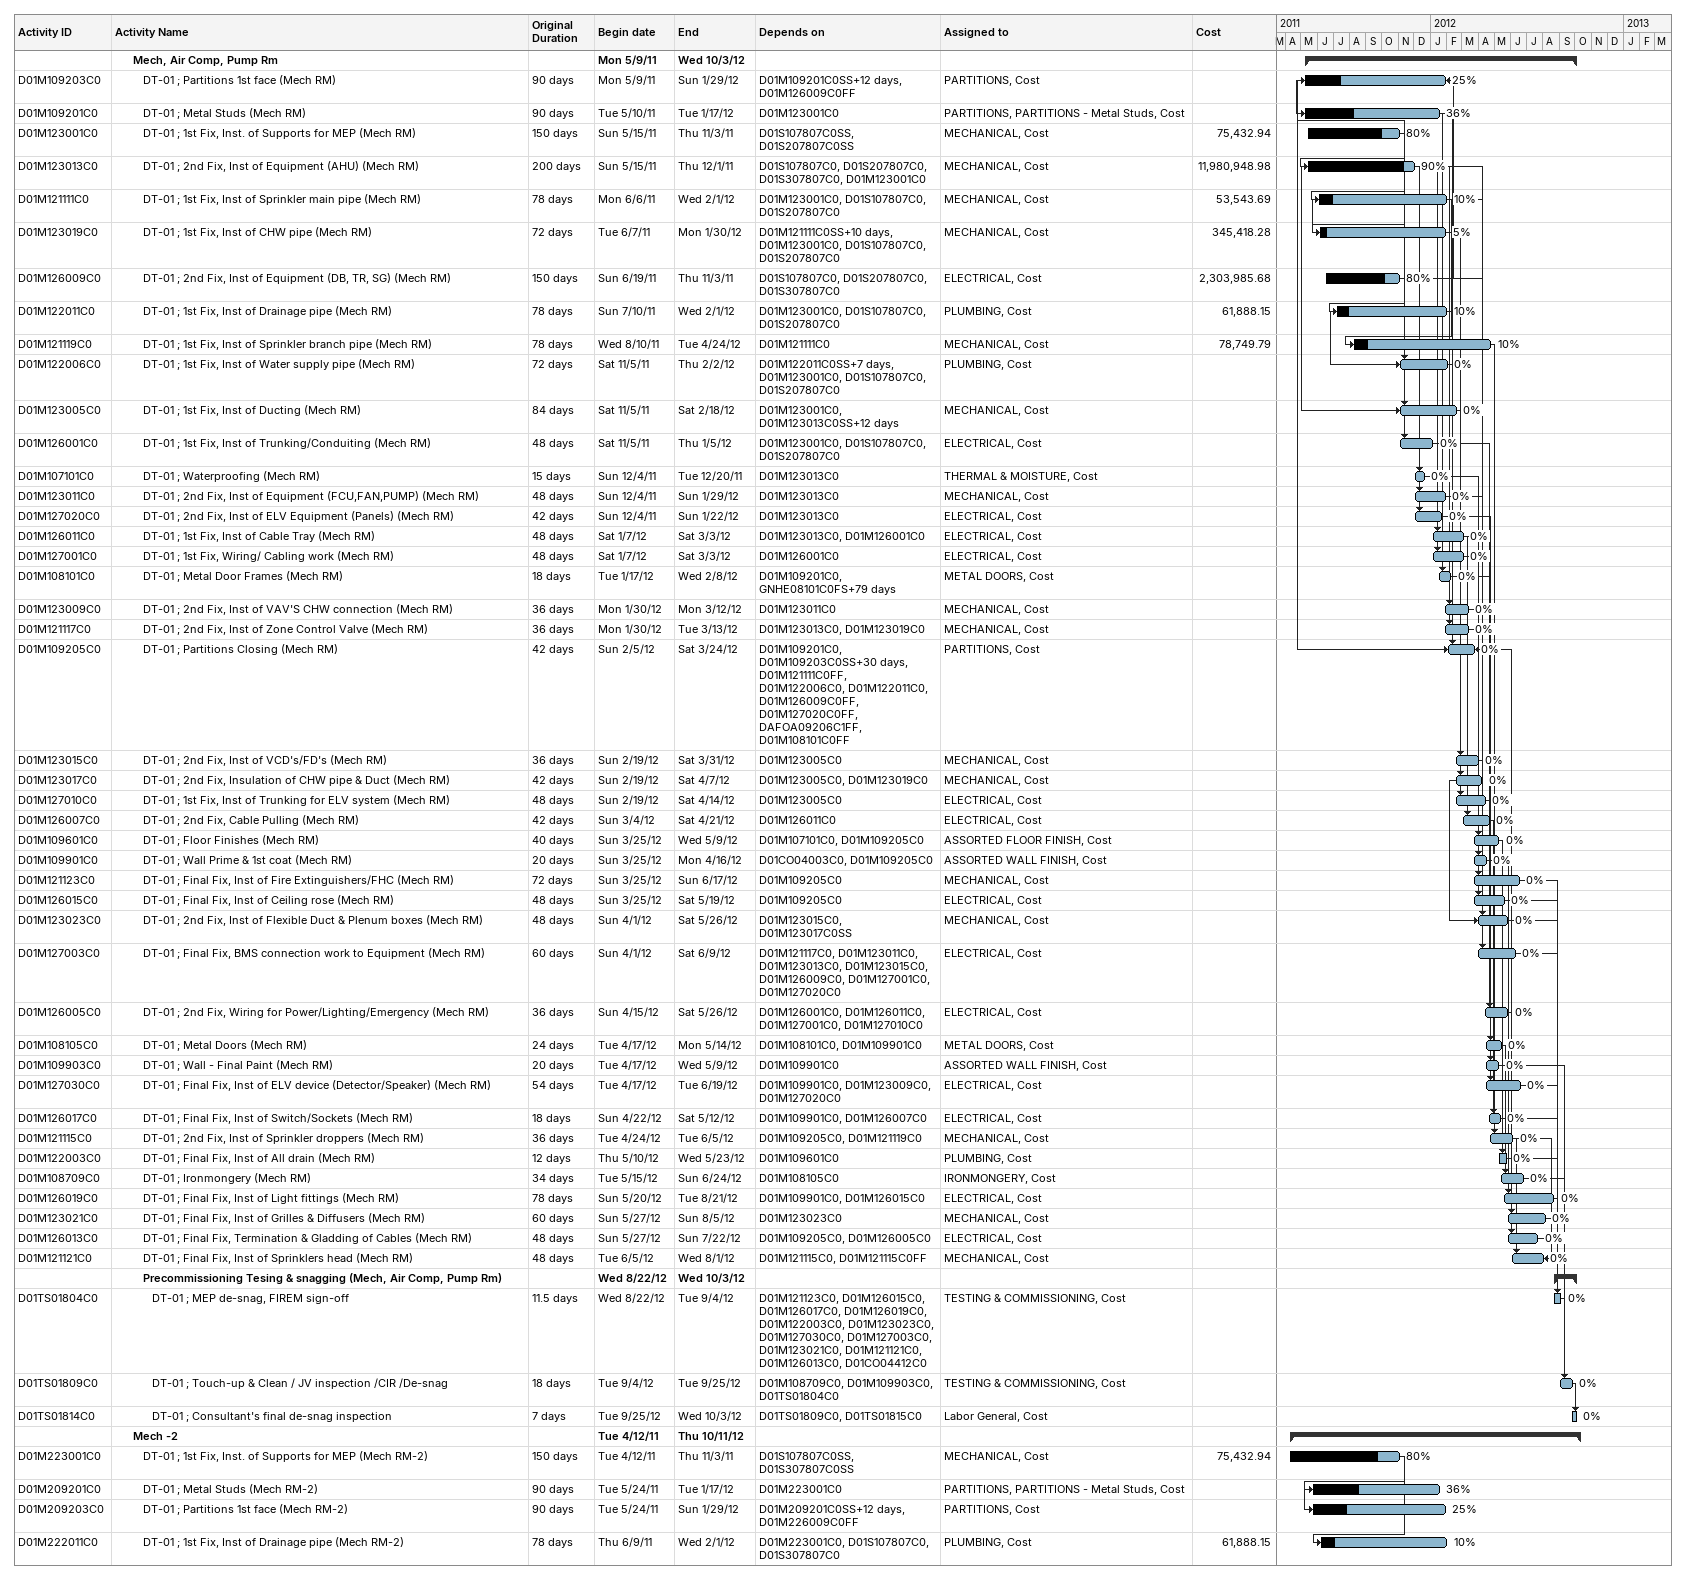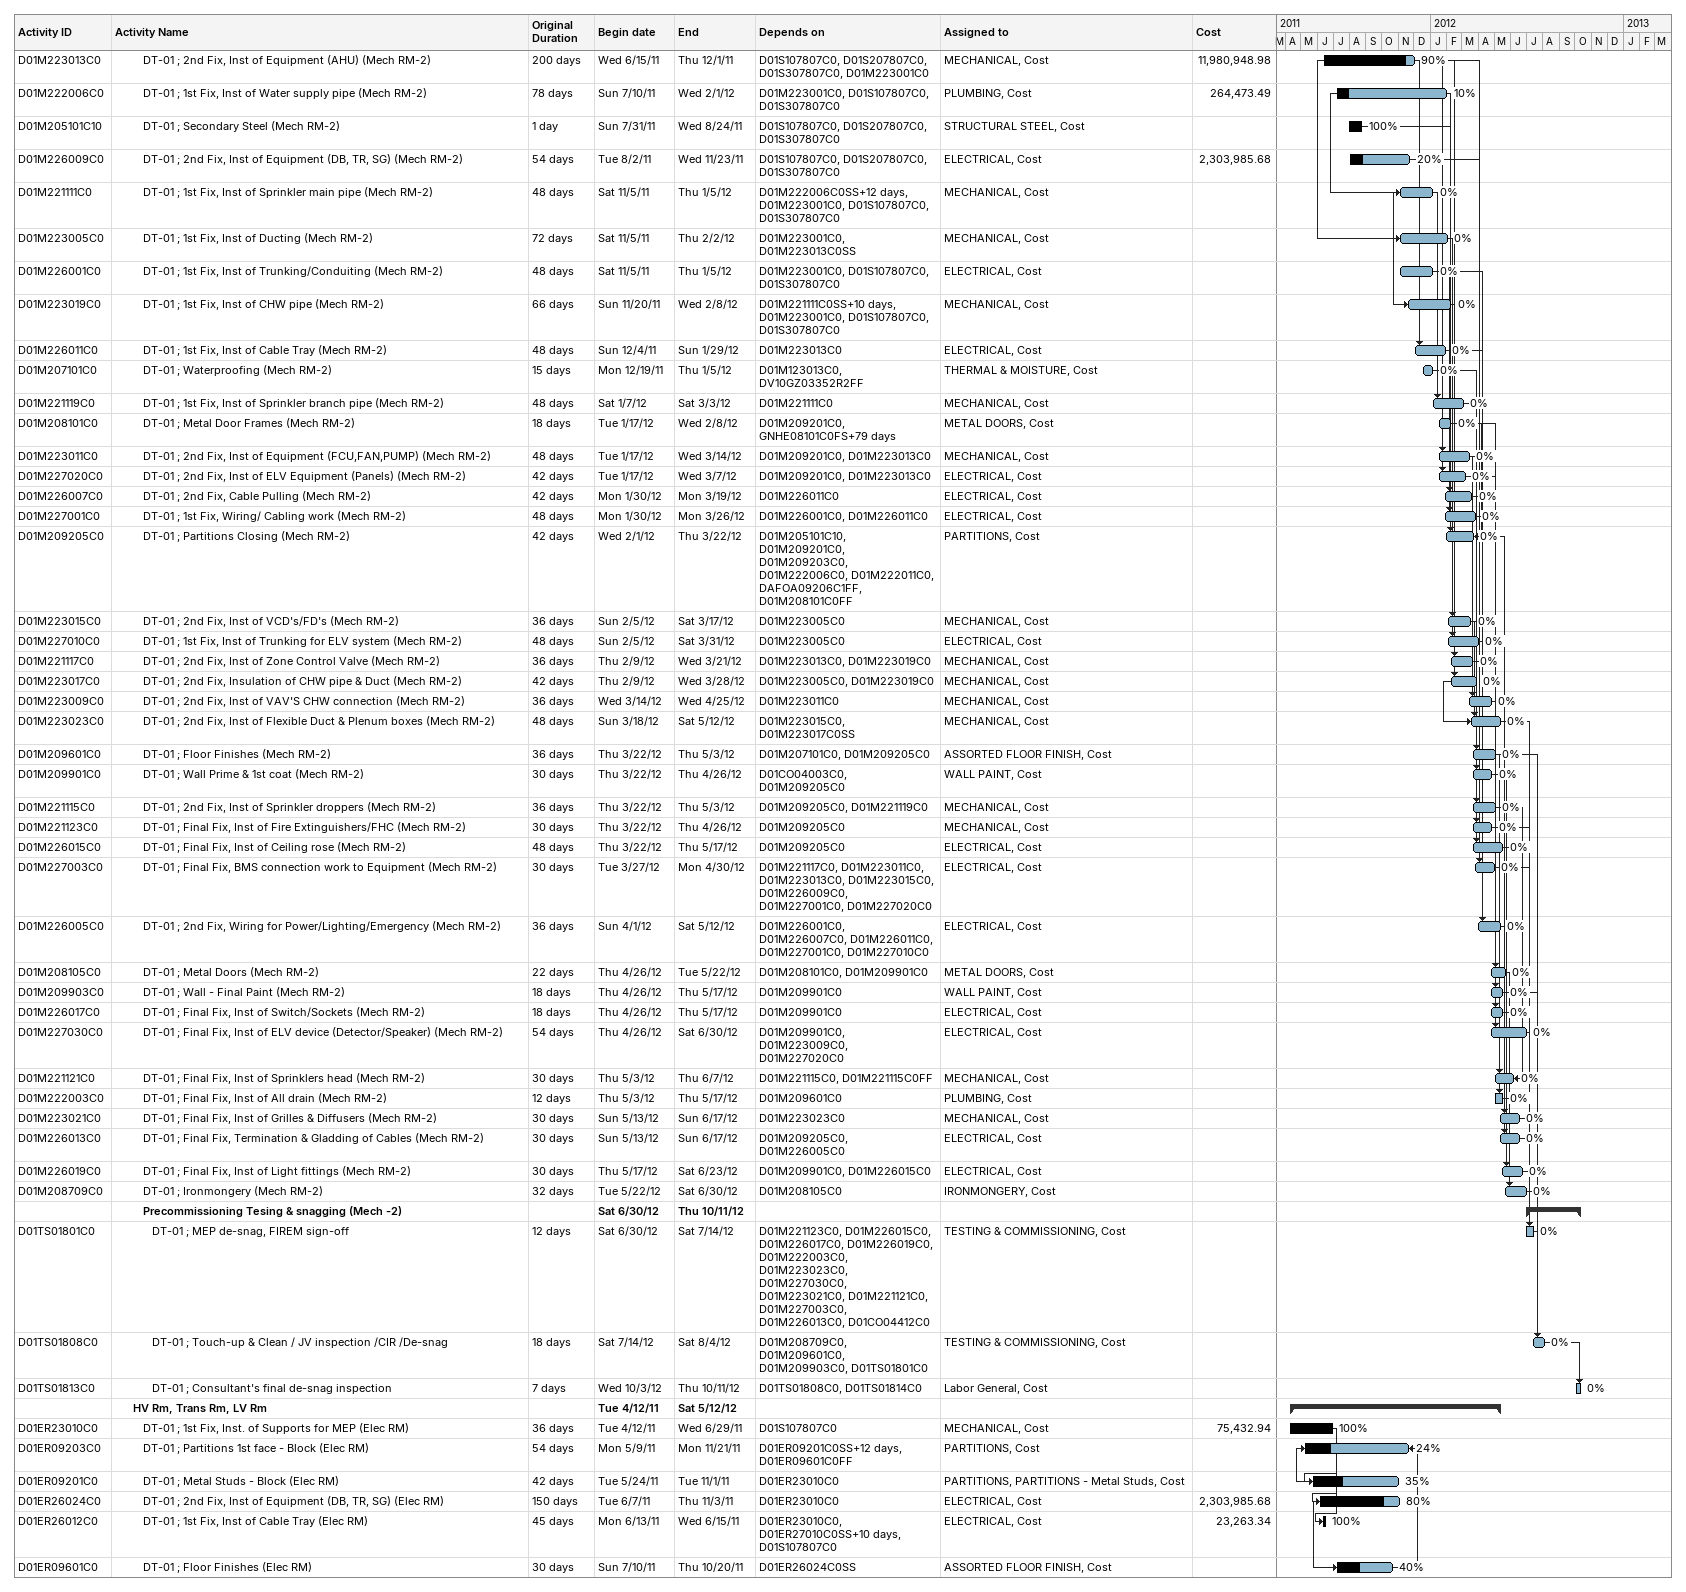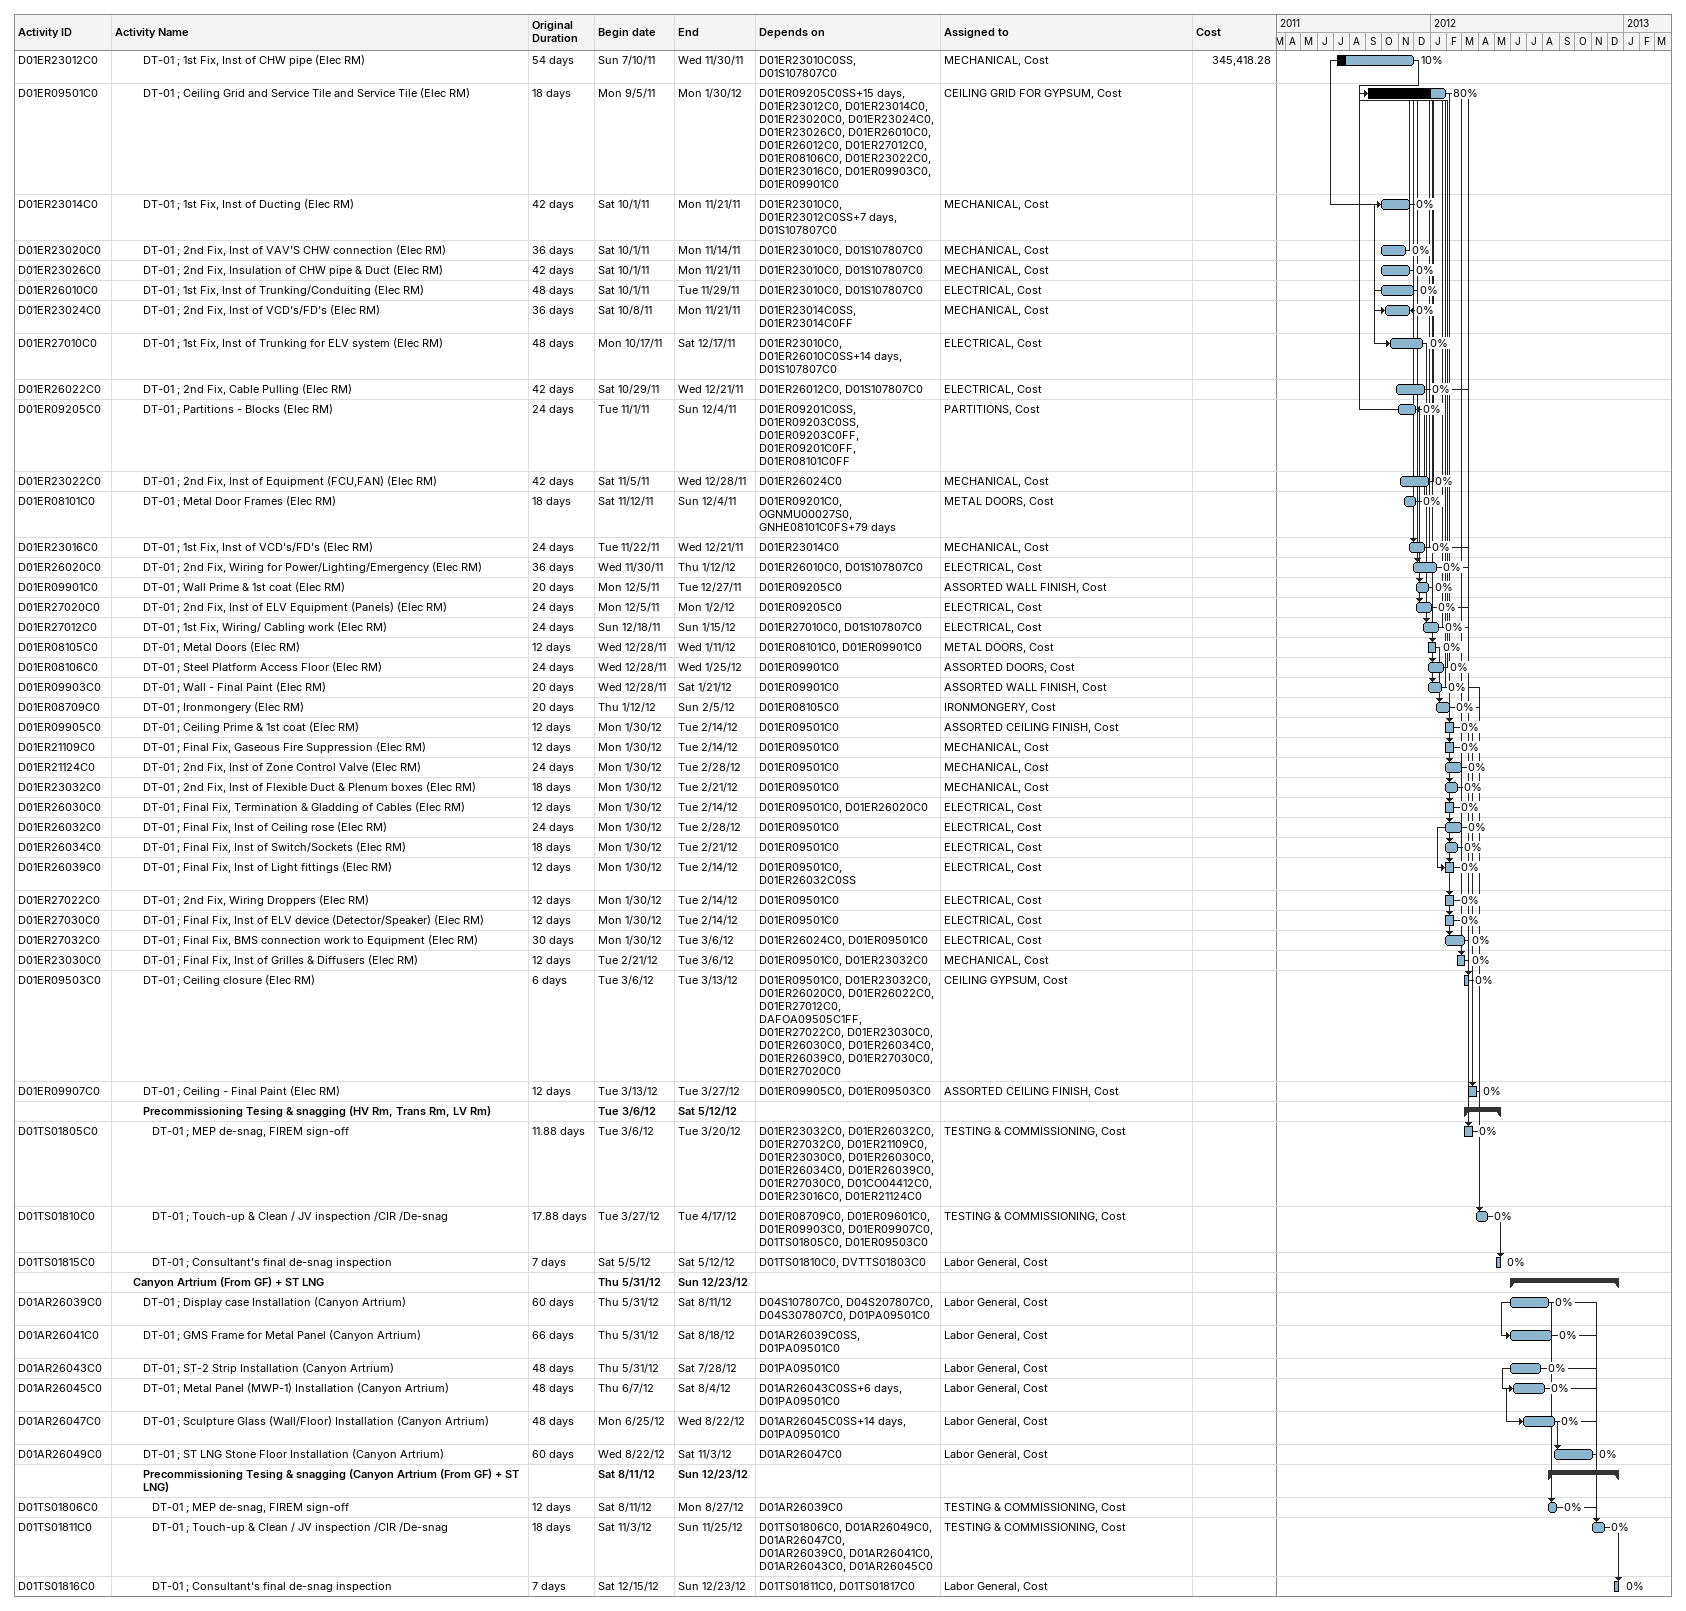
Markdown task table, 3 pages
| ID | Level | Task | Original duration | Start | Finish | Predecessors | Resources | % complete | Cost |
|---|---|---|---|---|---|---|---|---|---|
|  | 3 | **Mech, Air Comp, Pump Rm** |  | 2011-05-09 | 2012-10-03 |  |  |  |  |
| D01M109203C0 | 4 | DT-01 ; Partitions 1st face (Mech RM) | 90d | 2011-05-09 | 2012-01-29 | D01M109201C0SS+12d, D01M126009C0FF | PARTITIONS, Cost | 25 |  |
| D01M109201C0 | 4 | DT-01 ; Metal Studs (Mech RM) | 90d | 2011-05-10 | 2012-01-17 | D01M123001C0 | PARTITIONS, PARTITIONS - Metal Studs, Cost | 36 |  |
| D01M123001C0 | 4 | DT-01 ; 1st Fix, Inst. of Supports for MEP (Mech RM) | 150d | 2011-05-15 | 2011-11-03 | D01S107807C0SS, D01S207807C0SS | MECHANICAL, Cost | 80 | 75432.94 |
| D01M123013C0 | 4 | DT-01 ; 2nd Fix, Inst of Equipment (AHU) (Mech RM) | 200d | 2011-05-15 | 2011-12-01 | D01S107807C0, D01S207807C0, D01S307807C0, D01M123001C0 | MECHANICAL, Cost | 90 | 11980948.98 |
| D01M121111C0 | 4 | DT-01 ; 1st Fix, Inst of Sprinkler main pipe (Mech RM) | 78d | 2011-06-06 | 2012-02-01 | D01M123001C0, D01S107807C0, D01S207807C0 | MECHANICAL, Cost | 10 | 53543.69 |
| D01M123019C0 | 4 | DT-01 ; 1st Fix, Inst of CHW pipe (Mech RM) | 72d | 2011-06-07 | 2012-01-30 | D01M121111C0SS+10d, D01M123001C0, D01S107807C0, D01S207807C0 | MECHANICAL, Cost | 5 | 345418.28 |
| D01M126009C0 | 4 | DT-01 ; 2nd Fix, Inst of Equipment (DB, TR, SG) (Mech RM) | 150d | 2011-06-19 | 2011-11-03 | D01S107807C0, D01S207807C0, D01S307807C0 | ELECTRICAL, Cost | 80 | 2303985.68 |
| D01M122011C0 | 4 | DT-01 ; 1st Fix, Inst of Drainage pipe (Mech RM) | 78d | 2011-07-10 | 2012-02-01 | D01M123001C0, D01S107807C0, D01S207807C0 | PLUMBING, Cost | 10 | 61888.15 |
| D01M121119C0 | 4 | DT-01 ; 1st Fix, Inst of Sprinkler branch pipe (Mech RM) | 78d | 2011-08-10 | 2012-04-24 | D01M121111C0 | MECHANICAL, Cost | 10 | 78749.79 |
| D01M122006C0 | 4 | DT-01 ; 1st Fix, Inst of Water supply pipe (Mech RM) | 72d | 2011-11-05 | 2012-02-02 | D01M122011C0SS+7d, D01M123001C0, D01S107807C0, D01S207807C0 | PLUMBING, Cost | 0 |  |
| D01M123005C0 | 4 | DT-01 ; 1st Fix, Inst of Ducting (Mech RM) | 84d | 2011-11-05 | 2012-02-18 | D01M123001C0, D01M123013C0SS+12d | MECHANICAL, Cost | 0 |  |
| D01M126001C0 | 4 | DT-01 ; 1st Fix, Inst of Trunking/Conduiting (Mech RM) | 48d | 2011-11-05 | 2012-01-05 | D01M123001C0, D01S107807C0, D01S207807C0 | ELECTRICAL, Cost | 0 |  |
| D01M107101C0 | 4 | DT-01 ; Waterproofing (Mech RM) | 15d | 2011-12-04 | 2011-12-20 | D01M123013C0 | THERMAL & MOISTURE, Cost | 0 |  |
| D01M123011C0 | 4 | DT-01 ; 2nd Fix, Inst of Equipment (FCU,FAN,PUMP) (Mech RM) | 48d | 2011-12-04 | 2012-01-29 | D01M123013C0 | MECHANICAL, Cost | 0 |  |
| D01M127020C0 | 4 | DT-01 ; 2nd Fix, Inst of ELV Equipment (Panels) (Mech RM) | 42d | 2011-12-04 | 2012-01-22 | D01M123013C0 | ELECTRICAL, Cost | 0 |  |
| D01M126011C0 | 4 | DT-01 ; 1st Fix, Inst of Cable Tray (Mech RM) | 48d | 2012-01-07 | 2012-03-03 | D01M123013C0, D01M126001C0 | ELECTRICAL, Cost | 0 |  |
| D01M127001C0 | 4 | DT-01 ; 1st Fix, Wiring/ Cabling work (Mech RM) | 48d | 2012-01-07 | 2012-03-03 | D01M126001C0 | ELECTRICAL, Cost | 0 |  |
| D01M108101C0 | 4 | DT-01 ; Metal Door Frames (Mech RM) | 18d | 2012-01-17 | 2012-02-08 | D01M109201C0, GNHE08101C0FS+79d | METAL DOORS, Cost | 0 |  |
| D01M123009C0 | 4 | DT-01 ; 2nd Fix, Inst of VAV'S CHW connection (Mech RM) | 36d | 2012-01-30 | 2012-03-12 | D01M123011C0 | MECHANICAL, Cost | 0 |  |
| D01M121117C0 | 4 | DT-01 ; 2nd Fix, Inst of Zone Control Valve (Mech RM) | 36d | 2012-01-30 | 2012-03-13 | D01M123013C0, D01M123019C0 | MECHANICAL, Cost | 0 |  |
| D01M109205C0 | 4 | DT-01 ; Partitions Closing (Mech RM) | 42d | 2012-02-05 | 2012-03-24 | D01M109201C0, D01M109203C0SS+30d, D01M121111C0FF, D01M122006C0, D01M122011C0, D01M126009C0FF, D01M127020C0FF, DAFOA09206C1FF, D01M108101C0FF | PARTITIONS, Cost | 0 |  |
| D01M123015C0 | 4 | DT-01 ; 2nd Fix, Inst of VCD's/FD's (Mech RM) | 36d | 2012-02-19 | 2012-03-31 | D01M123005C0 | MECHANICAL, Cost | 0 |  |
| D01M123017C0 | 4 | DT-01 ; 2nd Fix, Insulation of CHW pipe & Duct (Mech RM) | 42d | 2012-02-19 | 2012-04-07 | D01M123005C0, D01M123019C0 | MECHANICAL, Cost | 0 |  |
| D01M127010C0 | 4 | DT-01 ; 1st Fix, Inst of Trunking for ELV system (Mech RM) | 48d | 2012-02-19 | 2012-04-14 | D01M123005C0 | ELECTRICAL, Cost | 0 |  |
| D01M126007C0 | 4 | DT-01 ; 2nd Fix, Cable Pulling (Mech RM) | 42d | 2012-03-04 | 2012-04-21 | D01M126011C0 | ELECTRICAL, Cost | 0 |  |
| D01M109601C0 | 4 | DT-01 ; Floor Finishes (Mech RM) | 40d | 2012-03-25 | 2012-05-09 | D01M107101C0, D01M109205C0 | ASSORTED FLOOR FINISH, Cost | 0 |  |
| D01M109901C0 | 4 | DT-01 ; Wall Prime & 1st coat (Mech RM) | 20d | 2012-03-25 | 2012-04-16 | D01CO04003C0, D01M109205C0 | ASSORTED WALL FINISH, Cost | 0 |  |
| D01M121123C0 | 4 | DT-01 ; Final Fix, Inst of Fire Extinguishers/FHC (Mech RM) | 72d | 2012-03-25 | 2012-06-17 | D01M109205C0 | MECHANICAL, Cost | 0 |  |
| D01M126015C0 | 4 | DT-01 ; Final Fix, Inst of Ceiling rose (Mech RM) | 48d | 2012-03-25 | 2012-05-19 | D01M109205C0 | ELECTRICAL, Cost | 0 |  |
| D01M123023C0 | 4 | DT-01 ; 2nd Fix, Inst of Flexible Duct & Plenum boxes (Mech RM) | 48d | 2012-04-01 | 2012-05-26 | D01M123015C0, D01M123017C0SS | MECHANICAL, Cost | 0 |  |
| D01M127003C0 | 4 | DT-01 ; Final Fix, BMS connection work to Equipment (Mech RM) | 60d | 2012-04-01 | 2012-06-09 | D01M121117C0, D01M123011C0, D01M123013C0, D01M123015C0, D01M126009C0, D01M127001C0, D01M127020C0 | ELECTRICAL, Cost | 0 |  |
| D01M126005C0 | 4 | DT-01 ; 2nd Fix, Wiring for Power/Lighting/Emergency (Mech RM) | 36d | 2012-04-15 | 2012-05-26 | D01M126001C0, D01M126011C0, D01M127001C0, D01M127010C0 | ELECTRICAL, Cost | 0 |  |
| D01M108105C0 | 4 | DT-01 ; Metal Doors (Mech RM) | 24d | 2012-04-17 | 2012-05-14 | D01M108101C0, D01M109901C0 | METAL DOORS, Cost | 0 |  |
| D01M109903C0 | 4 | DT-01 ; Wall - Final Paint (Mech RM) | 20d | 2012-04-17 | 2012-05-09 | D01M109901C0 | ASSORTED WALL FINISH, Cost | 0 |  |
| D01M127030C0 | 4 | DT-01 ; Final Fix, Inst of ELV device (Detector/Speaker) (Mech RM) | 54d | 2012-04-17 | 2012-06-19 | D01M109901C0, D01M123009C0, D01M127020C0 | ELECTRICAL, Cost | 0 |  |
| D01M126017C0 | 4 | DT-01 ; Final Fix, Inst of Switch/Sockets (Mech RM) | 18d | 2012-04-22 | 2012-05-12 | D01M109901C0, D01M126007C0 | ELECTRICAL, Cost | 0 |  |
| D01M121115C0 | 4 | DT-01 ; 2nd Fix, Inst of Sprinkler droppers (Mech RM) | 36d | 2012-04-24 | 2012-06-05 | D01M109205C0, D01M121119C0 | MECHANICAL, Cost | 0 |  |
| D01M122003C0 | 4 | DT-01 ; Final Fix, Inst of All drain (Mech RM) | 12d | 2012-05-10 | 2012-05-23 | D01M109601C0 | PLUMBING, Cost | 0 |  |
| D01M108709C0 | 4 | DT-01 ; Ironmongery (Mech RM) | 34d | 2012-05-15 | 2012-06-24 | D01M108105C0 | IRONMONGERY, Cost | 0 |  |
| D01M126019C0 | 4 | DT-01 ; Final Fix, Inst of Light fittings (Mech RM) | 78d | 2012-05-20 | 2012-08-21 | D01M109901C0, D01M126015C0 | ELECTRICAL, Cost | 0 |  |
| D01M123021C0 | 4 | DT-01 ; Final Fix, Inst of Grilles & Diffusers (Mech RM) | 60d | 2012-05-27 | 2012-08-05 | D01M123023C0 | MECHANICAL, Cost | 0 |  |
| D01M126013C0 | 4 | DT-01 ; Final Fix, Termination & Gladding of Cables (Mech RM) | 48d | 2012-05-27 | 2012-07-22 | D01M109205C0, D01M126005C0 | ELECTRICAL, Cost | 0 |  |
| D01M121121C0 | 4 | DT-01 ; Final Fix, Inst of Sprinklers head (Mech RM) | 48d | 2012-06-05 | 2012-08-01 | D01M121115C0, D01M121115C0FF | MECHANICAL, Cost | 0 |  |
|  | 4 | **Precommissioning Tesing & snagging (Mech, Air Comp, Pump Rm)** |  | 2012-08-22 | 2012-10-03 |  |  |  |  |
| D01TS01804C0 | 5 | DT-01 ; MEP de-snag, FIREM sign-off | 11.5d | 2012-08-22 | 2012-09-04 | D01M121123C0, D01M126015C0, D01M126017C0, D01M126019C0, D01M122003C0, D01M123023C0, D01M127030C0, D01M127003C0, D01M123021C0, D01M121121C0, D01M126013C0, D01CO04412C0 | TESTING & COMMISSIONING, Cost | 0 |  |
| D01TS01809C0 | 5 | DT-01 ; Touch-up & Clean / JV inspection /CIR /De-snag | 18d | 2012-09-04 | 2012-09-25 | D01M108709C0, D01M109903C0, D01TS01804C0 | TESTING & COMMISSIONING, Cost | 0 |  |
| D01TS01814C0 | 5 | DT-01 ; Consultant's final de-snag inspection | 7d | 2012-09-25 | 2012-10-03 | D01TS01809C0, D01TS01815C0 | Labor General, Cost | 0 |  |
|  | 3 | **Mech -2** |  | 2011-04-12 | 2012-10-11 |  |  |  |  |
| D01M223001C0 | 4 | DT-01 ; 1st Fix, Inst. of Supports for MEP (Mech RM-2) | 150d | 2011-04-12 | 2011-11-03 | D01S107807C0SS, D01S307807C0SS | MECHANICAL, Cost | 80 | 75432.94 |
| D01M209201C0 | 4 | DT-01 ; Metal Studs (Mech RM-2) | 90d | 2011-05-24 | 2012-01-17 | D01M223001C0 | PARTITIONS, PARTITIONS - Metal Studs, Cost | 36 |  |
| D01M209203C0 | 4 | DT-01 ; Partitions 1st face (Mech RM-2) | 90d | 2011-05-24 | 2012-01-29 | D01M209201C0SS+12d, D01M226009C0FF | PARTITIONS, Cost | 25 |  |
| D01M222011C0 | 4 | DT-01 ; 1st Fix, Inst of Drainage pipe (Mech RM-2) | 78d | 2011-06-09 | 2012-02-01 | D01M223001C0, D01S107807C0, D01S307807C0 | PLUMBING, Cost | 10 | 61888.15 |
| D01M223013C0 | 4 | DT-01 ; 2nd Fix, Inst of Equipment (AHU) (Mech RM-2) | 200d | 2011-06-15 | 2011-12-01 | D01S107807C0, D01S207807C0, D01S307807C0, D01M223001C0 | MECHANICAL, Cost | 90 | 11980948.98 |
| D01M222006C0 | 4 | DT-01 ; 1st Fix, Inst of Water supply pipe (Mech RM-2) | 78d | 2011-07-10 | 2012-02-01 | D01M223001C0, D01S107807C0, D01S307807C0 | PLUMBING, Cost | 10 | 264473.49 |
| D01M205101C10 | 4 | DT-01 ; Secondary Steel (Mech RM-2) | 1d | 2011-07-31 | 2011-08-24 | D01S107807C0, D01S207807C0, D01S307807C0 | STRUCTURAL STEEL, Cost | 100 |  |
| D01M226009C0 | 4 | DT-01 ; 2nd Fix, Inst of Equipment (DB, TR, SG) (Mech RM-2) | 54d | 2011-08-02 | 2011-11-23 | D01S107807C0, D01S207807C0, D01S307807C0 | ELECTRICAL, Cost | 20 | 2303985.68 |
| D01M221111C0 | 4 | DT-01 ; 1st Fix, Inst of Sprinkler main pipe (Mech RM-2) | 48d | 2011-11-05 | 2012-01-05 | D01M222006C0SS+12d, D01M223001C0, D01S107807C0, D01S307807C0 | MECHANICAL, Cost | 0 |  |
| D01M223005C0 | 4 | DT-01 ; 1st Fix, Inst of Ducting (Mech RM-2) | 72d | 2011-11-05 | 2012-02-02 | D01M223001C0, D01M223013C0SS | MECHANICAL, Cost | 0 |  |
| D01M226001C0 | 4 | DT-01 ; 1st Fix, Inst of Trunking/Conduiting (Mech RM-2) | 48d | 2011-11-05 | 2012-01-05 | D01M223001C0, D01S107807C0, D01S307807C0 | ELECTRICAL, Cost | 0 |  |
| D01M223019C0 | 4 | DT-01 ; 1st Fix, Inst of CHW pipe (Mech RM-2) | 66d | 2011-11-20 | 2012-02-08 | D01M221111C0SS+10d, D01M223001C0, D01S107807C0, D01S307807C0 | MECHANICAL, Cost | 0 |  |
| D01M226011C0 | 4 | DT-01 ; 1st Fix, Inst of Cable Tray (Mech RM-2) | 48d | 2011-12-04 | 2012-01-29 | D01M223013C0 | ELECTRICAL, Cost | 0 |  |
| D01M207101C0 | 4 | DT-01 ; Waterproofing (Mech RM-2) | 15d | 2011-12-19 | 2012-01-05 | D01M123013C0, DV10GZ03352R2FF | THERMAL & MOISTURE, Cost | 0 |  |
| D01M221119C0 | 4 | DT-01 ; 1st Fix, Inst of Sprinkler branch pipe (Mech RM-2) | 48d | 2012-01-07 | 2012-03-03 | D01M221111C0 | MECHANICAL, Cost | 0 |  |
| D01M208101C0 | 4 | DT-01 ; Metal Door Frames (Mech RM-2) | 18d | 2012-01-17 | 2012-02-08 | D01M209201C0, GNHE08101C0FS+79d | METAL DOORS, Cost | 0 |  |
| D01M223011C0 | 4 | DT-01 ; 2nd Fix, Inst of Equipment (FCU,FAN,PUMP) (Mech RM-2) | 48d | 2012-01-17 | 2012-03-14 | D01M209201C0, D01M223013C0 | MECHANICAL, Cost | 0 |  |
| D01M227020C0 | 4 | DT-01 ; 2nd Fix, Inst of ELV Equipment (Panels) (Mech RM-2) | 42d | 2012-01-17 | 2012-03-07 | D01M209201C0, D01M223013C0 | ELECTRICAL, Cost | 0 |  |
| D01M226007C0 | 4 | DT-01 ; 2nd Fix, Cable Pulling (Mech RM-2) | 42d | 2012-01-30 | 2012-03-19 | D01M226011C0 | ELECTRICAL, Cost | 0 |  |
| D01M227001C0 | 4 | DT-01 ; 1st Fix, Wiring/ Cabling work (Mech RM-2) | 48d | 2012-01-30 | 2012-03-26 | D01M226001C0, D01M226011C0 | ELECTRICAL, Cost | 0 |  |
| D01M209205C0 | 4 | DT-01 ; Partitions Closing (Mech RM-2) | 42d | 2012-02-01 | 2012-03-22 | D01M205101C10, D01M209201C0, D01M209203C0, D01M222006C0, D01M222011C0, DAFOA09206C1FF, D01M208101C0FF | PARTITIONS, Cost | 0 |  |
| D01M223015C0 | 4 | DT-01 ; 2nd Fix, Inst of VCD's/FD's (Mech RM-2) | 36d | 2012-02-05 | 2012-03-17 | D01M223005C0 | MECHANICAL, Cost | 0 |  |
| D01M227010C0 | 4 | DT-01 ; 1st Fix, Inst of Trunking for ELV system (Mech RM-2) | 48d | 2012-02-05 | 2012-03-31 | D01M223005C0 | ELECTRICAL, Cost | 0 |  |
| D01M221117C0 | 4 | DT-01 ; 2nd Fix, Inst of Zone Control Valve (Mech RM-2) | 36d | 2012-02-09 | 2012-03-21 | D01M223013C0, D01M223019C0 | MECHANICAL, Cost | 0 |  |
| D01M223017C0 | 4 | DT-01 ; 2nd Fix, Insulation of CHW pipe & Duct (Mech RM-2) | 42d | 2012-02-09 | 2012-03-28 | D01M223005C0, D01M223019C0 | MECHANICAL, Cost | 0 |  |
| D01M223009C0 | 4 | DT-01 ; 2nd Fix, Inst of VAV'S CHW connection (Mech RM-2) | 36d | 2012-03-14 | 2012-04-25 | D01M223011C0 | MECHANICAL, Cost | 0 |  |
| D01M223023C0 | 4 | DT-01 ; 2nd Fix, Inst of Flexible Duct & Plenum boxes (Mech RM-2) | 48d | 2012-03-18 | 2012-05-12 | D01M223015C0, D01M223017C0SS | MECHANICAL, Cost | 0 |  |
| D01M209601C0 | 4 | DT-01 ; Floor Finishes (Mech RM-2) | 36d | 2012-03-22 | 2012-05-03 | D01M207101C0, D01M209205C0 | ASSORTED FLOOR FINISH, Cost | 0 |  |
| D01M209901C0 | 4 | DT-01 ; Wall Prime & 1st coat (Mech RM-2) | 30d | 2012-03-22 | 2012-04-26 | D01CO04003C0, D01M209205C0 | WALL PAINT, Cost | 0 |  |
| D01M221115C0 | 4 | DT-01 ; 2nd Fix, Inst of Sprinkler droppers (Mech RM-2) | 36d | 2012-03-22 | 2012-05-03 | D01M209205C0, D01M221119C0 | MECHANICAL, Cost | 0 |  |
| D01M221123C0 | 4 | DT-01 ; Final Fix, Inst of Fire Extinguishers/FHC (Mech RM-2) | 30d | 2012-03-22 | 2012-04-26 | D01M209205C0 | MECHANICAL, Cost | 0 |  |
| D01M226015C0 | 4 | DT-01 ; Final Fix, Inst of Ceiling rose (Mech RM-2) | 48d | 2012-03-22 | 2012-05-17 | D01M209205C0 | ELECTRICAL, Cost | 0 |  |
| D01M227003C0 | 4 | DT-01 ; Final Fix, BMS connection work to Equipment (Mech RM-2) | 30d | 2012-03-27 | 2012-04-30 | D01M221117C0, D01M223011C0, D01M223013C0, D01M223015C0, D01M226009C0, D01M227001C0, D01M227020C0 | ELECTRICAL, Cost | 0 |  |
| D01M226005C0 | 4 | DT-01 ; 2nd Fix, Wiring for Power/Lighting/Emergency (Mech RM-2) | 36d | 2012-04-01 | 2012-05-12 | D01M226001C0, D01M226007C0, D01M226011C0, D01M227001C0, D01M227010C0 | ELECTRICAL, Cost | 0 |  |
| D01M208105C0 | 4 | DT-01 ; Metal Doors (Mech RM-2) | 22d | 2012-04-26 | 2012-05-22 | D01M208101C0, D01M209901C0 | METAL DOORS, Cost | 0 |  |
| D01M209903C0 | 4 | DT-01 ; Wall - Final Paint (Mech RM-2) | 18d | 2012-04-26 | 2012-05-17 | D01M209901C0 | WALL PAINT, Cost | 0 |  |
| D01M226017C0 | 4 | DT-01 ; Final Fix, Inst of Switch/Sockets (Mech RM-2) | 18d | 2012-04-26 | 2012-05-17 | D01M209901C0 | ELECTRICAL, Cost | 0 |  |
| D01M227030C0 | 4 | DT-01 ; Final Fix, Inst of ELV device (Detector/Speaker) (Mech RM-2) | 54d | 2012-04-26 | 2012-06-30 | D01M209901C0, D01M223009C0, D01M227020C0 | ELECTRICAL, Cost | 0 |  |
| D01M221121C0 | 4 | DT-01 ; Final Fix, Inst of Sprinklers head (Mech RM-2) | 30d | 2012-05-03 | 2012-06-07 | D01M221115C0, D01M221115C0FF | MECHANICAL, Cost | 0 |  |
| D01M222003C0 | 4 | DT-01 ; Final Fix, Inst of All drain (Mech RM-2) | 12d | 2012-05-03 | 2012-05-17 | D01M209601C0 | PLUMBING, Cost | 0 |  |
| D01M223021C0 | 4 | DT-01 ; Final Fix, Inst of Grilles & Diffusers (Mech RM-2) | 30d | 2012-05-13 | 2012-06-17 | D01M223023C0 | MECHANICAL, Cost | 0 |  |
| D01M226013C0 | 4 | DT-01 ; Final Fix, Termination & Gladding of Cables (Mech RM-2) | 30d | 2012-05-13 | 2012-06-17 | D01M209205C0, D01M226005C0 | ELECTRICAL, Cost | 0 |  |
| D01M226019C0 | 4 | DT-01 ; Final Fix, Inst of Light fittings (Mech RM-2) | 30d | 2012-05-17 | 2012-06-23 | D01M209901C0, D01M226015C0 | ELECTRICAL, Cost | 0 |  |
| D01M208709C0 | 4 | DT-01 ; Ironmongery (Mech RM-2) | 32d | 2012-05-22 | 2012-06-30 | D01M208105C0 | IRONMONGERY, Cost | 0 |  |
|  | 4 | **Precommissioning Tesing & snagging (Mech -2)** |  | 2012-06-30 | 2012-10-11 |  |  |  |  |
| D01TS01801C0 | 5 | DT-01 ; MEP de-snag, FIREM sign-off | 12d | 2012-06-30 | 2012-07-14 | D01M221123C0, D01M226015C0, D01M226017C0, D01M226019C0, D01M222003C0, D01M223023C0, D01M227030C0, D01M223021C0, D01M221121C0, D01M227003C0, D01M226013C0, D01CO04412C0 | TESTING & COMMISSIONING, Cost | 0 |  |
| D01TS01808C0 | 5 | DT-01 ; Touch-up & Clean / JV inspection /CIR /De-snag | 18d | 2012-07-14 | 2012-08-04 | D01M208709C0, D01M209601C0, D01M209903C0, D01TS01801C0 | TESTING & COMMISSIONING, Cost | 0 |  |
| D01TS01813C0 | 5 | DT-01 ; Consultant's final de-snag inspection | 7d | 2012-10-03 | 2012-10-11 | D01TS01808C0, D01TS01814C0 | Labor General, Cost | 0 |  |
|  | 3 | **HV Rm, Trans Rm, LV Rm** |  | 2011-04-12 | 2012-05-12 |  |  |  |  |
| D01ER23010C0 | 4 | DT-01 ; 1st Fix, Inst. of Supports for MEP (Elec RM) | 36d | 2011-04-12 | 2011-06-29 | D01S107807C0 | MECHANICAL, Cost | 100 | 75432.94 |
| D01ER09203C0 | 4 | DT-01 ; Partitions 1st face - Block (Elec RM) | 54d | 2011-05-09 | 2011-11-21 | D01ER09201C0SS+12d, D01ER09601C0FF | PARTITIONS, Cost | 24 |  |
| D01ER09201C0 | 4 | DT-01 ; Metal Studs - Block (Elec RM) | 42d | 2011-05-24 | 2011-11-01 | D01ER23010C0 | PARTITIONS, PARTITIONS - Metal Studs, Cost | 35 |  |
| D01ER26024C0 | 4 | DT-01 ; 2nd Fix, Inst of Equipment (DB, TR, SG) (Elec RM) | 150d | 2011-06-07 | 2011-11-03 | D01ER23010C0 | ELECTRICAL, Cost | 80 | 2303985.68 |
| D01ER26012C0 | 4 | DT-01 ; 1st Fix, Inst of Cable Tray (Elec RM) | 45d | 2011-06-13 | 2011-06-15 | D01ER23010C0, D01ER27010C0SS+10d, D01S107807C0 | ELECTRICAL, Cost | 100 | 23263.34 |
| D01ER09601C0 | 4 | DT-01 ; Floor Finishes (Elec RM) | 30d | 2011-07-10 | 2011-10-20 | D01ER26024C0SS | ASSORTED FLOOR FINISH, Cost | 40 |  |
| D01ER23012C0 | 4 | DT-01 ; 1st Fix, Inst of CHW pipe (Elec RM) | 54d | 2011-07-10 | 2011-11-30 | D01ER23010C0SS, D01S107807C0 | MECHANICAL, Cost | 10 | 345418.28 |
| D01ER09501C0 | 4 | DT-01 ; Ceiling Grid and Service Tile and Service Tile (Elec RM) | 18d | 2011-09-05 | 2012-01-30 | D01ER09205C0SS+15d, D01ER23012C0, D01ER23014C0, D01ER23020C0, D01ER23024C0, D01ER23026C0, D01ER26010C0, D01ER26012C0, D01ER27012C0, D01ER08106C0, D01ER23022C0, D01ER23016C0, D01ER09903C0, D01ER09901C0 | CEILING GRID FOR GYPSUM, Cost | 80 |  |
| D01ER23014C0 | 4 | DT-01 ; 1st Fix, Inst of Ducting (Elec RM) | 42d | 2011-10-01 | 2011-11-21 | D01ER23010C0, D01ER23012C0SS+7d, D01S107807C0 | MECHANICAL, Cost | 0 |  |
| D01ER23020C0 | 4 | DT-01 ; 2nd Fix, Inst of VAV'S CHW connection (Elec RM) | 36d | 2011-10-01 | 2011-11-14 | D01ER23010C0, D01S107807C0 | MECHANICAL, Cost | 0 |  |
| D01ER23026C0 | 4 | DT-01 ; 2nd Fix, Insulation of CHW pipe & Duct (Elec RM) | 42d | 2011-10-01 | 2011-11-21 | D01ER23010C0, D01S107807C0 | MECHANICAL, Cost | 0 |  |
| D01ER26010C0 | 4 | DT-01 ; 1st Fix, Inst of Trunking/Conduiting (Elec RM) | 48d | 2011-10-01 | 2011-11-29 | D01ER23010C0, D01S107807C0 | ELECTRICAL, Cost | 0 |  |
| D01ER23024C0 | 4 | DT-01 ; 2nd Fix, Inst of VCD's/FD's (Elec RM) | 36d | 2011-10-08 | 2011-11-21 | D01ER23014C0SS, D01ER23014C0FF | MECHANICAL, Cost | 0 |  |
| D01ER27010C0 | 4 | DT-01 ; 1st Fix, Inst of Trunking for ELV system (Elec RM) | 48d | 2011-10-17 | 2011-12-17 | D01ER23010C0, D01ER26010C0SS+14d, D01S107807C0 | ELECTRICAL, Cost | 0 |  |
| D01ER26022C0 | 4 | DT-01 ; 2nd Fix, Cable Pulling (Elec RM) | 42d | 2011-10-29 | 2011-12-21 | D01ER26012C0, D01S107807C0 | ELECTRICAL, Cost | 0 |  |
| D01ER09205C0 | 4 | DT-01 ; Partitions - Blocks (Elec RM) | 24d | 2011-11-01 | 2011-12-04 | D01ER09201C0SS, D01ER09203C0SS, D01ER09203C0FF, D01ER09201C0FF, D01ER08101C0FF | PARTITIONS, Cost | 0 |  |
| D01ER23022C0 | 4 | DT-01 ; 2nd Fix, Inst of Equipment (FCU,FAN) (Elec RM) | 42d | 2011-11-05 | 2011-12-28 | D01ER26024C0 | MECHANICAL, Cost | 0 |  |
| D01ER08101C0 | 4 | DT-01 ; Metal Door Frames (Elec RM) | 18d | 2011-11-12 | 2011-12-04 | D01ER09201C0, OGNMU00027S0, GNHE08101C0FS+79d | METAL DOORS, Cost | 0 |  |
| D01ER23016C0 | 4 | DT-01 ; 1st Fix, Inst of VCD's/FD's (Elec RM) | 24d | 2011-11-22 | 2011-12-21 | D01ER23014C0 | MECHANICAL, Cost | 0 |  |
| D01ER26020C0 | 4 | DT-01 ; 2nd Fix, Wiring for Power/Lighting/Emergency (Elec RM) | 36d | 2011-11-30 | 2012-01-12 | D01ER26010C0, D01S107807C0 | ELECTRICAL, Cost | 0 |  |
| D01ER09901C0 | 4 | DT-01 ; Wall Prime & 1st coat (Elec RM) | 20d | 2011-12-05 | 2011-12-27 | D01ER09205C0 | ASSORTED WALL FINISH, Cost | 0 |  |
| D01ER27020C0 | 4 | DT-01 ; 2nd Fix, Inst of ELV Equipment (Panels) (Elec RM) | 24d | 2011-12-05 | 2012-01-02 | D01ER09205C0 | ELECTRICAL, Cost | 0 |  |
| D01ER27012C0 | 4 | DT-01 ; 1st Fix, Wiring/ Cabling work (Elec RM) | 24d | 2011-12-18 | 2012-01-15 | D01ER27010C0, D01S107807C0 | ELECTRICAL, Cost | 0 |  |
| D01ER08105C0 | 4 | DT-01 ; Metal Doors (Elec RM) | 12d | 2011-12-28 | 2012-01-11 | D01ER08101C0, D01ER09901C0 | METAL DOORS, Cost | 0 |  |
| D01ER08106C0 | 4 | DT-01 ; Steel Platform Access Floor (Elec RM) | 24d | 2011-12-28 | 2012-01-25 | D01ER09901C0 | ASSORTED DOORS, Cost | 0 |  |
| D01ER09903C0 | 4 | DT-01 ; Wall - Final Paint (Elec RM) | 20d | 2011-12-28 | 2012-01-21 | D01ER09901C0 | ASSORTED WALL FINISH, Cost | 0 |  |
| D01ER08709C0 | 4 | DT-01 ; Ironmongery (Elec RM) | 20d | 2012-01-12 | 2012-02-05 | D01ER08105C0 | IRONMONGERY, Cost | 0 |  |
| D01ER09905C0 | 4 | DT-01 ; Ceiling Prime & 1st coat (Elec RM) | 12d | 2012-01-30 | 2012-02-14 | D01ER09501C0 | ASSORTED CEILING FINISH, Cost | 0 |  |
| D01ER21109C0 | 4 | DT-01 ; Final Fix, Gaseous Fire Suppression (Elec RM) | 12d | 2012-01-30 | 2012-02-14 | D01ER09501C0 | MECHANICAL, Cost | 0 |  |
| D01ER21124C0 | 4 | DT-01 ; 2nd Fix, Inst of Zone Control Valve (Elec RM) | 24d | 2012-01-30 | 2012-02-28 | D01ER09501C0 | MECHANICAL, Cost | 0 |  |
| D01ER23032C0 | 4 | DT-01 ; 2nd Fix, Inst of Flexible Duct & Plenum boxes (Elec RM) | 18d | 2012-01-30 | 2012-02-21 | D01ER09501C0 | MECHANICAL, Cost | 0 |  |
| D01ER26030C0 | 4 | DT-01 ; Final Fix, Termination & Gladding of Cables (Elec RM) | 12d | 2012-01-30 | 2012-02-14 | D01ER09501C0, D01ER26020C0 | ELECTRICAL, Cost | 0 |  |
| D01ER26032C0 | 4 | DT-01 ; Final Fix, Inst of Ceiling rose (Elec RM) | 24d | 2012-01-30 | 2012-02-28 | D01ER09501C0 | ELECTRICAL, Cost | 0 |  |
| D01ER26034C0 | 4 | DT-01 ; Final Fix, Inst of Switch/Sockets (Elec RM) | 18d | 2012-01-30 | 2012-02-21 | D01ER09501C0 | ELECTRICAL, Cost | 0 |  |
| D01ER26039C0 | 4 | DT-01 ; Final Fix, Inst of Light fittings (Elec RM) | 12d | 2012-01-30 | 2012-02-14 | D01ER09501C0, D01ER26032C0SS | ELECTRICAL, Cost | 0 |  |
| D01ER27022C0 | 4 | DT-01 ; 2nd Fix, Wiring Droppers (Elec RM) | 12d | 2012-01-30 | 2012-02-14 | D01ER09501C0 | ELECTRICAL, Cost | 0 |  |
| D01ER27030C0 | 4 | DT-01 ; Final Fix, Inst of ELV device (Detector/Speaker) (Elec RM) | 12d | 2012-01-30 | 2012-02-14 | D01ER09501C0 | ELECTRICAL, Cost | 0 |  |
| D01ER27032C0 | 4 | DT-01 ; Final Fix, BMS connection work to Equipment (Elec RM) | 30d | 2012-01-30 | 2012-03-06 | D01ER26024C0, D01ER09501C0 | ELECTRICAL, Cost | 0 |  |
| D01ER23030C0 | 4 | DT-01 ; Final Fix, Inst of Grilles & Diffusers (Elec RM) | 12d | 2012-02-21 | 2012-03-06 | D01ER09501C0, D01ER23032C0 | MECHANICAL, Cost | 0 |  |
| D01ER09503C0 | 4 | DT-01 ; Ceiling closure (Elec RM) | 6d | 2012-03-06 | 2012-03-13 | D01ER09501C0, D01ER23032C0, D01ER26020C0, D01ER26022C0, D01ER27012C0, DAFOA09505C1FF, D01ER27022C0, D01ER23030C0, D01ER26030C0, D01ER26034C0, D01ER26039C0, D01ER27030C0, D01ER27020C0 | CEILING GYPSUM, Cost | 0 |  |
| D01ER09907C0 | 4 | DT-01 ; Ceiling - Final Paint (Elec RM) | 12d | 2012-03-13 | 2012-03-27 | D01ER09905C0, D01ER09503C0 | ASSORTED CEILING FINISH, Cost | 0 |  |
|  | 4 | **Precommissioning Tesing & snagging (HV Rm, Trans Rm, LV Rm)** |  | 2012-03-06 | 2012-05-12 |  |  |  |  |
| D01TS01805C0 | 5 | DT-01 ; MEP de-snag, FIREM sign-off | 11.88d | 2012-03-06 | 2012-03-20 | D01ER23032C0, D01ER26032C0, D01ER27032C0, D01ER21109C0, D01ER23030C0, D01ER26030C0, D01ER26034C0, D01ER26039C0, D01ER27030C0, D01CO04412C0, D01ER23016C0, D01ER21124C0 | TESTING & COMMISSIONING, Cost | 0 |  |
| D01TS01810C0 | 5 | DT-01 ; Touch-up & Clean / JV inspection /CIR /De-snag | 17.88d | 2012-03-27 | 2012-04-17 | D01ER08709C0, D01ER09601C0, D01ER09903C0, D01ER09907C0, D01TS01805C0, D01ER09503C0 | TESTING & COMMISSIONING, Cost | 0 |  |
| D01TS01815C0 | 5 | DT-01 ; Consultant's final de-snag inspection | 7d | 2012-05-05 | 2012-05-12 | D01TS01810C0, DVTTS01803C0 | Labor General, Cost | 0 |  |
|  | 3 | **Canyon Artrium (From GF) + ST LNG** |  | 2012-05-31 | 2012-12-23 |  |  |  |  |
| D01AR26039C0 | 4 | DT-01 ; Display case Installation (Canyon Artrium) | 60d | 2012-05-31 | 2012-08-11 | D04S107807C0, D04S207807C0, D04S307807C0, D01PA09501C0 | Labor General, Cost | 0 |  |
| D01AR26041C0 | 4 | DT-01 ; GMS Frame for Metal Panel (Canyon Artrium) | 66d | 2012-05-31 | 2012-08-18 | D01AR26039C0SS, D01PA09501C0 | Labor General, Cost | 0 |  |
| D01AR26043C0 | 4 | DT-01 ; ST-2 Strip Installation (Canyon Artrium) | 48d | 2012-05-31 | 2012-07-28 | D01PA09501C0 | Labor General, Cost | 0 |  |
| D01AR26045C0 | 4 | DT-01 ; Metal Panel (MWP-1) Installation (Canyon Artrium) | 48d | 2012-06-07 | 2012-08-04 | D01AR26043C0SS+6d, D01PA09501C0 | Labor General, Cost | 0 |  |
| D01AR26047C0 | 4 | DT-01 ; Sculpture Glass (Wall/Floor) Installation (Canyon Artrium) | 48d | 2012-06-25 | 2012-08-22 | D01AR26045C0SS+14d, D01PA09501C0 | Labor General, Cost | 0 |  |
| D01AR26049C0 | 4 | DT-01 ; ST LNG Stone Floor Installation (Canyon Artrium) | 60d | 2012-08-22 | 2012-11-03 | D01AR26047C0 | Labor General, Cost | 0 |  |
|  | 4 | **Precommissioning Tesing & snagging (Canyon Artrium (From GF) + ST LNG)** |  | 2012-08-11 | 2012-12-23 |  |  |  |  |
| D01TS01806C0 | 5 | DT-01 ; MEP de-snag, FIREM sign-off | 12d | 2012-08-11 | 2012-08-27 | D01AR26039C0 | TESTING & COMMISSIONING, Cost | 0 |  |
| D01TS01811C0 | 5 | DT-01 ; Touch-up & Clean / JV inspection /CIR /De-snag | 18d | 2012-11-03 | 2012-11-25 | D01TS01806C0, D01AR26049C0, D01AR26047C0, D01AR26039C0, D01AR26041C0, D01AR26043C0, D01AR26045C0 | TESTING & COMMISSIONING, Cost | 0 |  |
| D01TS01816C0 | 5 | DT-01 ; Consultant's final de-snag inspection | 7d | 2012-12-15 | 2012-12-23 | D01TS01811C0, D01TS01817C0 | Labor General, Cost | 0 |  |
